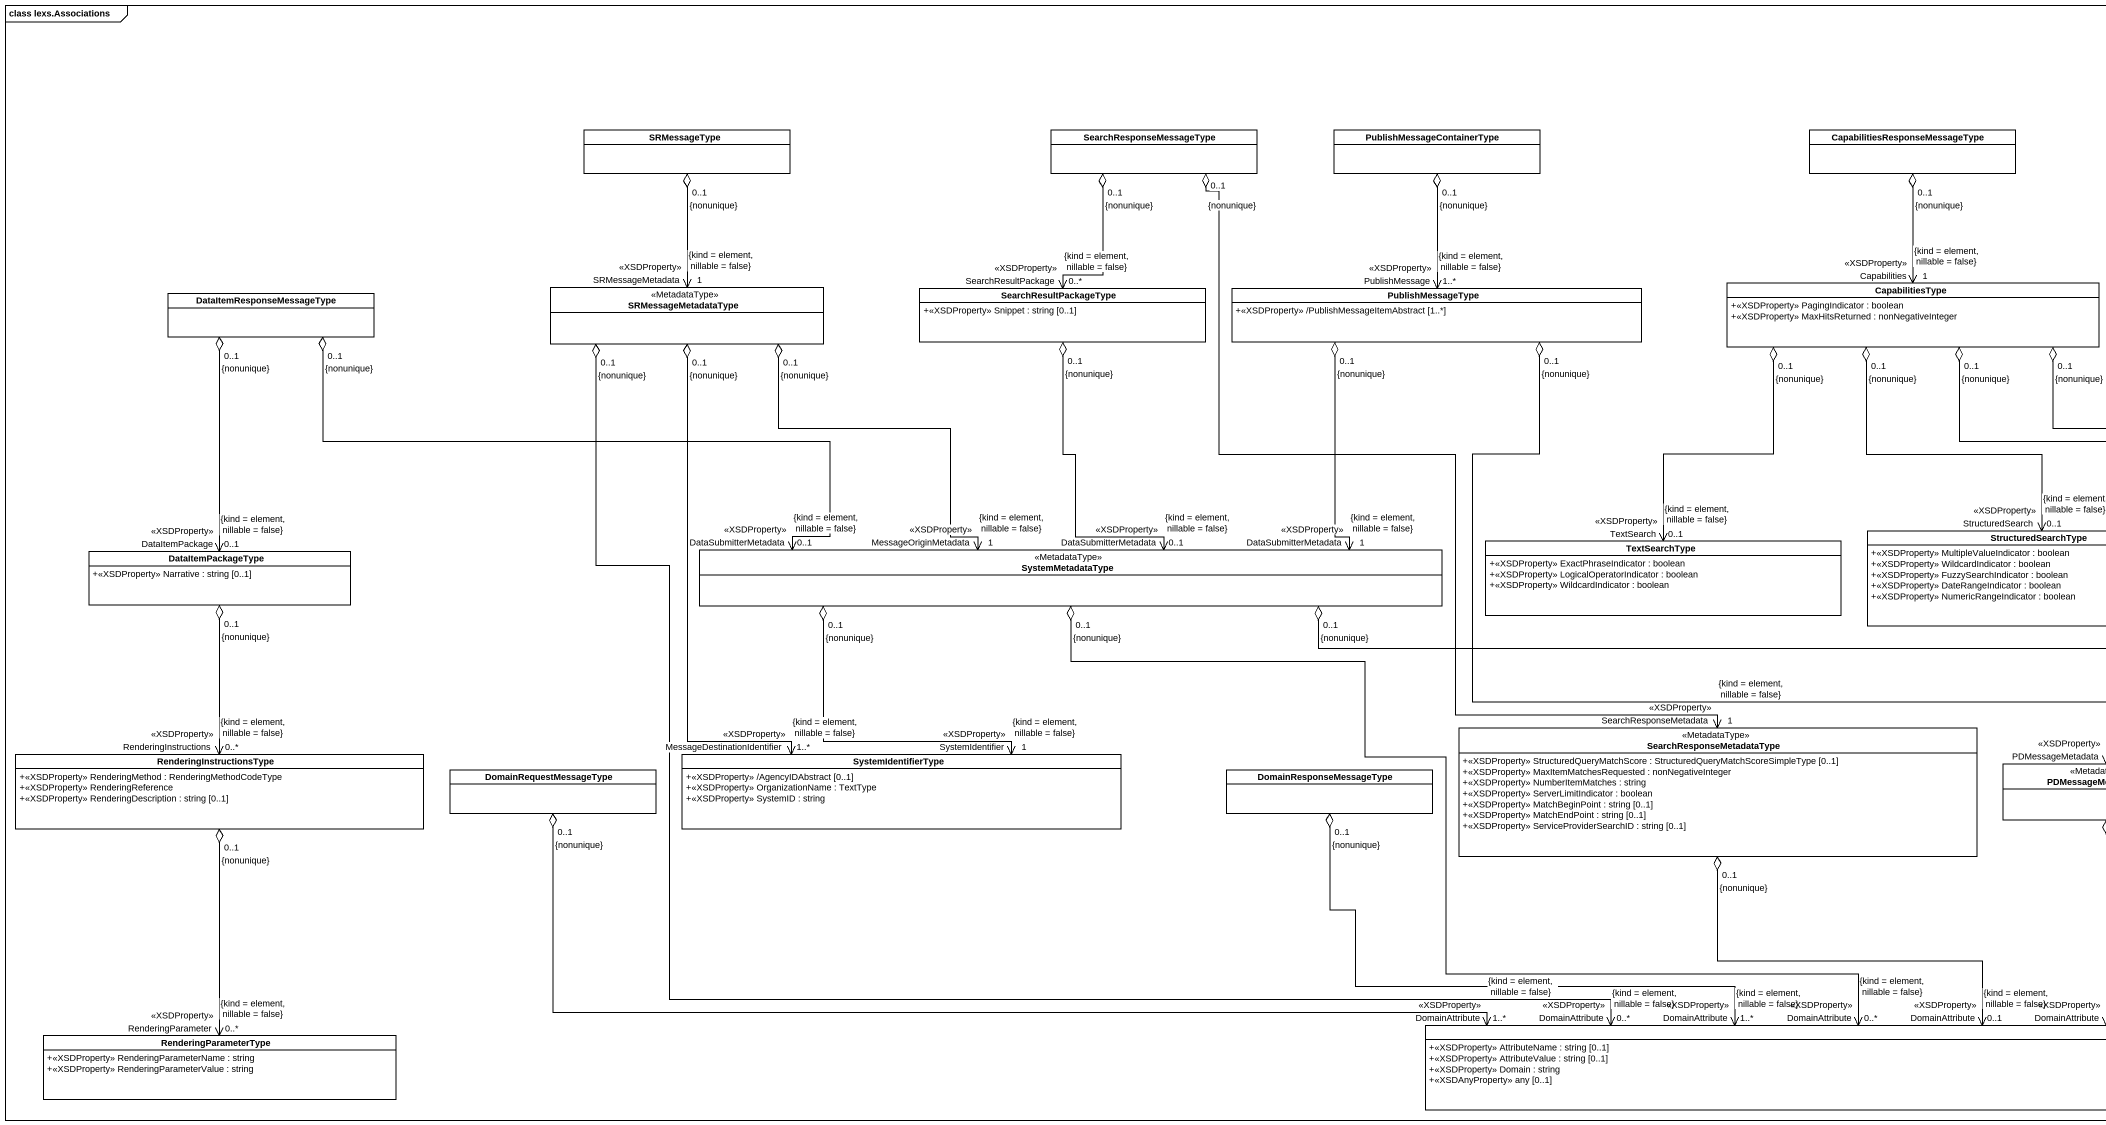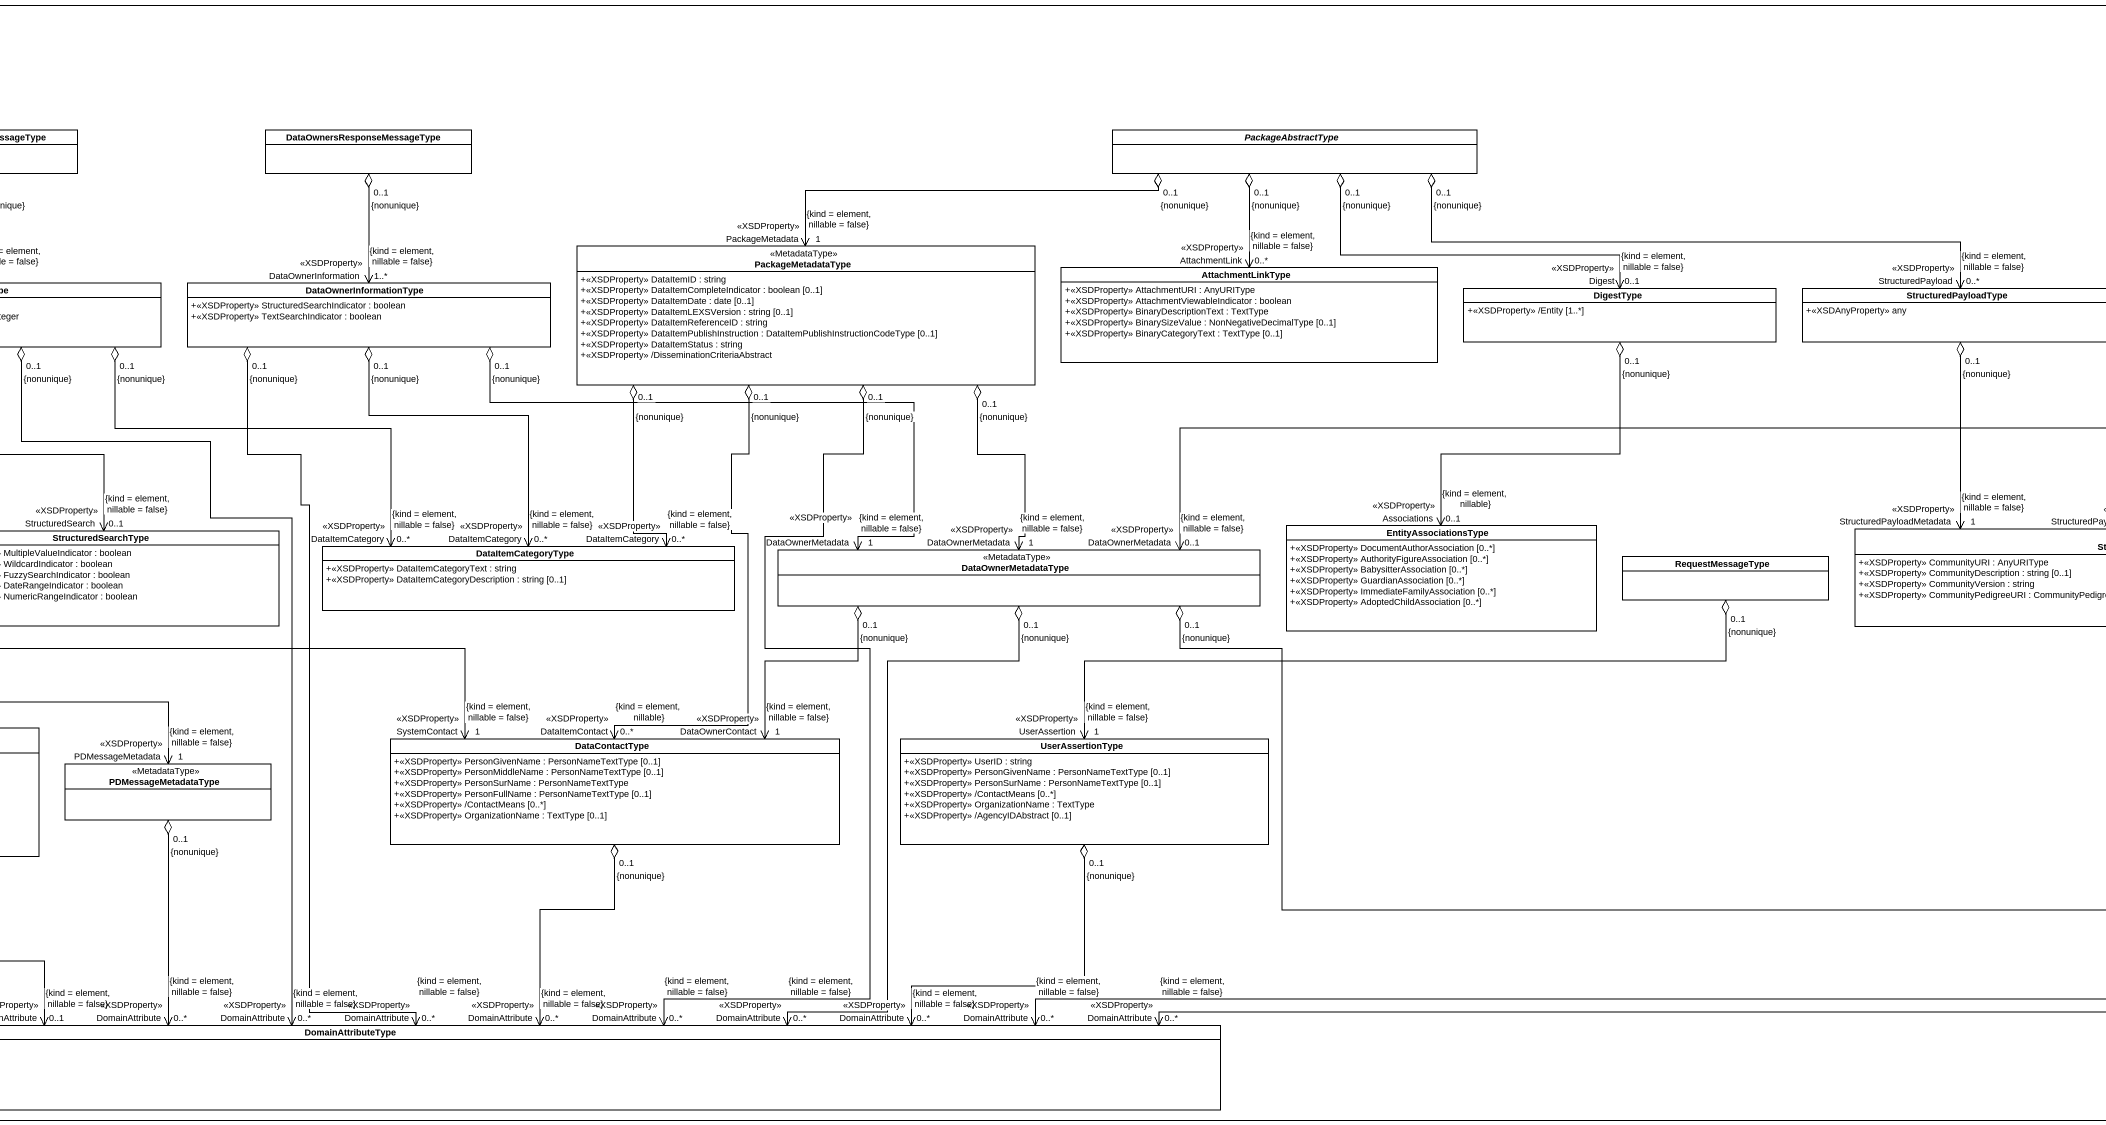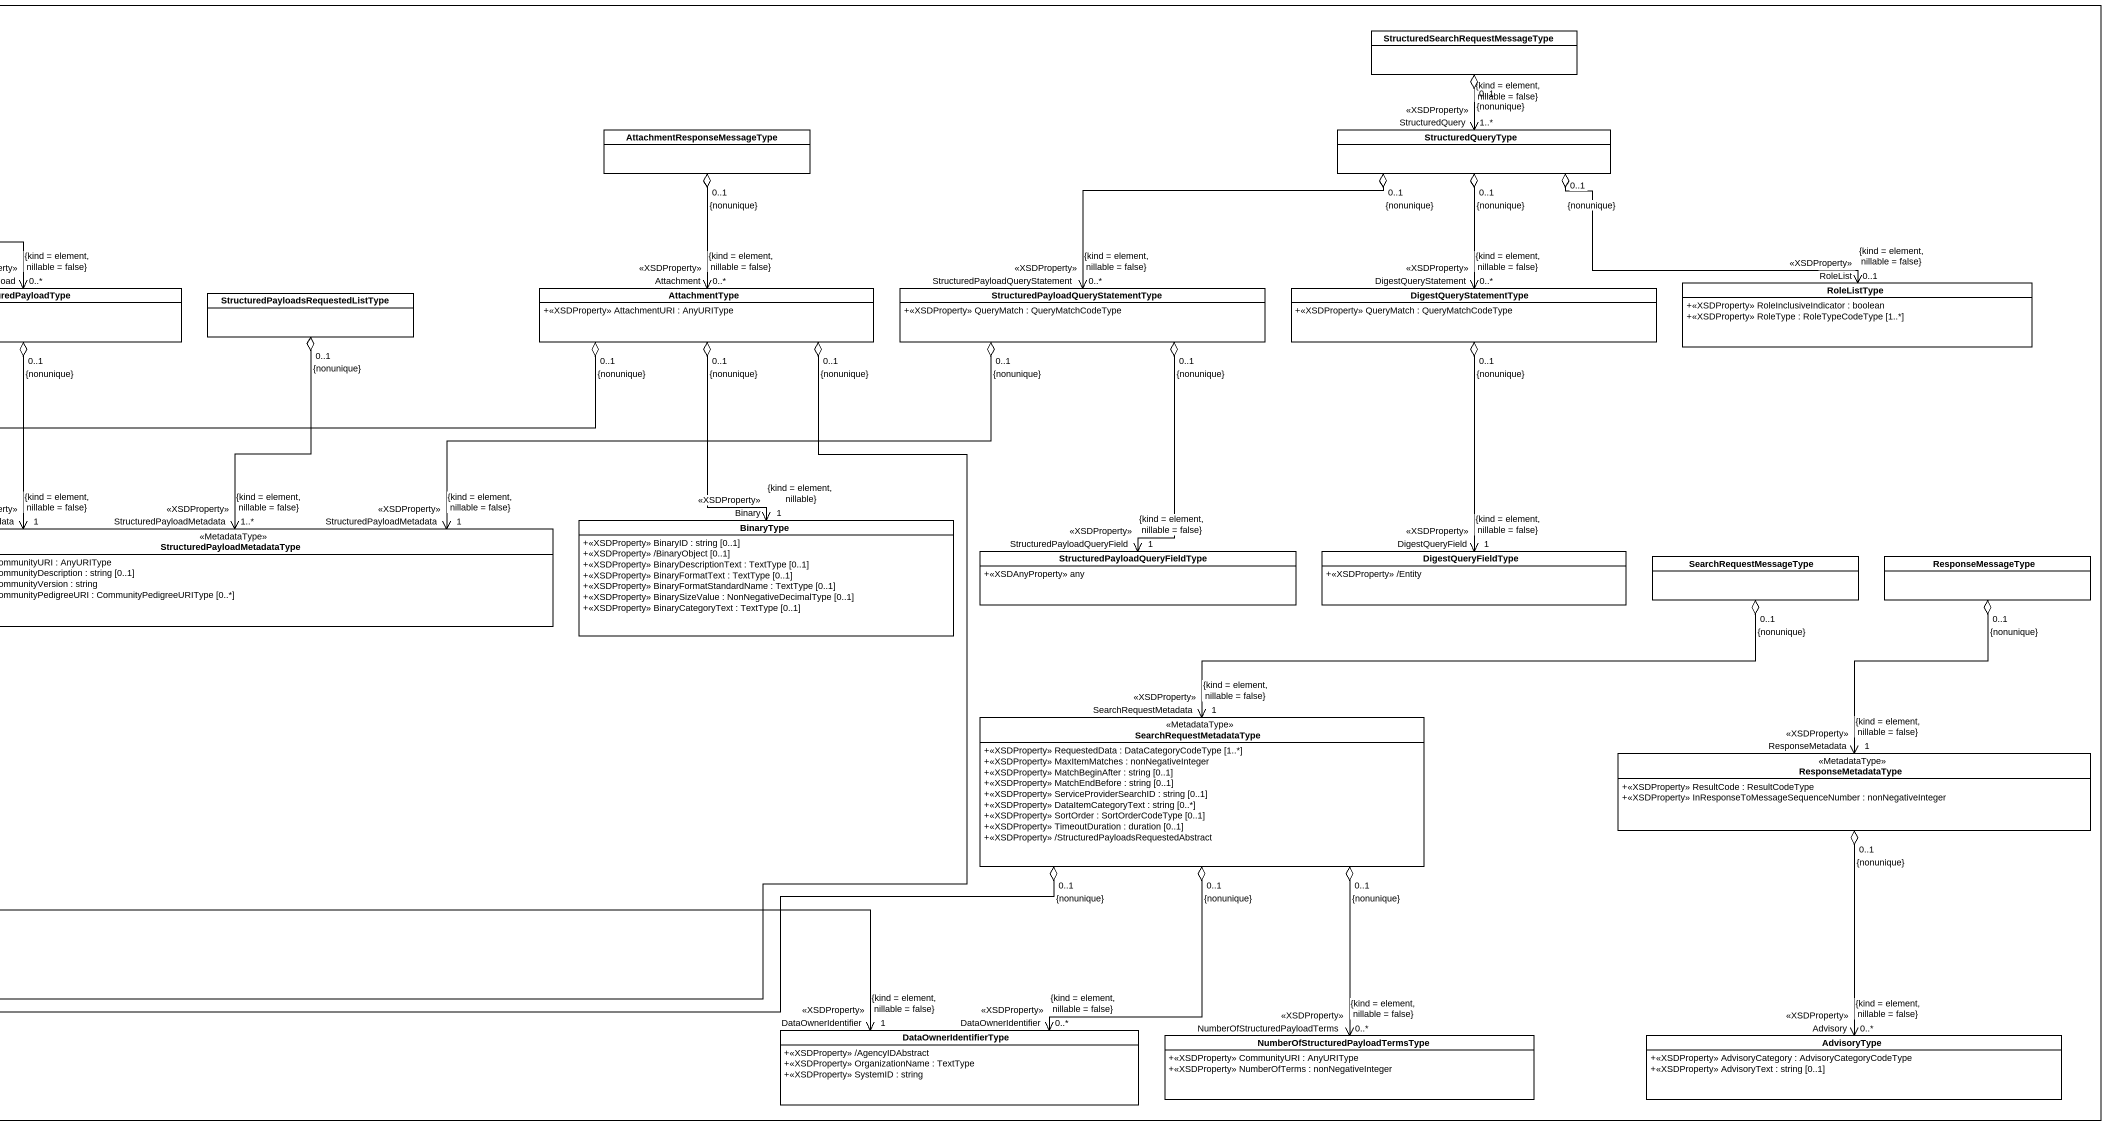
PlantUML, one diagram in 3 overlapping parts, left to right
@startuml
mainframe class lexs.Associations
hide circle
hide empty members
skinparam classAttributeIconSize 0
class "StructuredSearchRequestMessageType" as StructuredSearchRequestMessa
class SRMessageType
class SearchResponseMessageType
class PublishMessageContainerType
class "CapabilitiesResponseMessageType" as CapabilitiesResponseMessageT
class "DataOwnersResponseMessageType" as DataOwnersResponseMessageTyp
abstract class PackageAbstractType
class "AttachmentResponseMessageType" as AttachmentResponseMessageTyp
class StructuredQueryType
class PackageMetadataType <<MetadataType>> {
  +<<XSDProperty>> DataItemID : string
  +<<XSDProperty>> DataItemCompleteIndicator : boolean [0..1]
  +<<XSDProperty>> DataItemDate : date [0..1]
  +<<XSDProperty>> DataItemLEXSVersion : string [0..1]
  +<<XSDProperty>> DataItemReferenceID : string
  +<<XSDProperty>> DataItemPublishInstruction : DataItemPublishInstructionCodeType [0..1]
  +<<XSDProperty>> DataItemStatus : string
  +<<XSDProperty>> /DisseminationCriteriaAbstract
}
class AttachmentLinkType {
  +<<XSDProperty>> AttachmentURI : AnyURIType
  +<<XSDProperty>> AttachmentViewableIndicator : boolean
  +<<XSDProperty>> BinaryDescriptionText : TextType
  +<<XSDProperty>> BinarySizeValue : NonNegativeDecimalType [0..1]
  +<<XSDProperty>> BinaryCategoryText : TextType [0..1]
}
class DataItemResponseMessageType
class SRMessageMetadataType <<MetadataType>>
class SearchResultPackageType {
  +<<XSDProperty>> Snippet : string [0..1]
}
class PublishMessageType {
  +<<XSDProperty>> /PublishMessageItemAbstract [1..*]
}
class CapabilitiesType {
  +<<XSDProperty>> PagingIndicator : boolean
  +<<XSDProperty>> MaxHitsReturned : nonNegativeInteger
}
class DataOwnerInformationType {
  +<<XSDProperty>> StructuredSearchIndicator : boolean
  +<<XSDProperty>> TextSearchIndicator : boolean
}
class DigestType {
  +<<XSDProperty>> /Entity [1..*]
}
class StructuredPayloadType {
  +<<XSDAnyProperty>> any
}
class "StructuredPayloadsRequestedListType" as StructuredPayloadsRequestedL
class AttachmentType {
  +<<XSDProperty>> AttachmentURI : AnyURIType
}
class "StructuredPayloadQueryStatementType" as StructuredPayloadQueryStatem {
  +<<XSDProperty>> QueryMatch : QueryMatchCodeType
}
class DigestQueryStatementType {
  +<<XSDProperty>> QueryMatch : QueryMatchCodeType
}
class RoleListType {
  +<<XSDProperty>> RoleInclusiveIndicator : boolean
  +<<XSDProperty>> RoleType : RoleTypeCodeType [1..*]
}
class TextSearchType {
  +<<XSDProperty>> ExactPhraseIndicator : boolean
  +<<XSDProperty>> LogicalOperatorIndicator : boolean
  +<<XSDProperty>> WildcardIndicator : boolean
}
class StructuredSearchType {
  +<<XSDProperty>> MultipleValueIndicator : boolean
  +<<XSDProperty>> WildcardIndicator : boolean
  +<<XSDProperty>> FuzzySearchIndicator : boolean
  +<<XSDProperty>> DateRangeIndicator : boolean
  +<<XSDProperty>> NumericRangeIndicator : boolean
}
class EntityAssociationsType {
  +<<XSDProperty>> DocumentAuthorAssociation [0..*]
  +<<XSDProperty>> AuthorityFigureAssociation [0..*]
  +<<XSDProperty>> BabysitterAssociation [0..*]
  +<<XSDProperty>> GuardianAssociation [0..*]
  +<<XSDProperty>> ImmediateFamilyAssociation [0..*]
  +<<XSDProperty>> AdoptedChildAssociation [0..*]
}
class "StructuredPayloadMetadataType" as StructuredPayloadMetadataTyp <<MetadataType>> {
  +<<XSDProperty>> CommunityURI : AnyURIType
  +<<XSDProperty>> CommunityDescription : string [0..1]
  +<<XSDProperty>> CommunityVersion : string
  +<<XSDProperty>> CommunityPedigreeURI : CommunityPedigreeURIType [0..*]
}
class BinaryType {
  +<<XSDProperty>> BinaryID : string [0..1]
  +<<XSDProperty>> /BinaryObject [0..1]
  +<<XSDProperty>> BinaryDescriptionText : TextType [0..1]
  +<<XSDProperty>> BinaryFormatText : TextType [0..1]
  +<<XSDProperty>> BinaryFormatStandardName : TextType [0..1]
  +<<XSDProperty>> BinarySizeValue : NonNegativeDecimalType [0..1]
  +<<XSDProperty>> BinaryCategoryText : TextType [0..1]
}
class DataItemPackageType {
  +<<XSDProperty>> Narrative : string [0..1]
}
class SystemMetadataType <<MetadataType>>
class DataItemCategoryType {
  +<<XSDProperty>> DataItemCategoryText : string
  +<<XSDProperty>> DataItemCategoryDescription : string [0..1]
}
class DataOwnerMetadataType <<MetadataType>>
class RequestMessageType
class "StructuredPayloadQueryFieldType" as StructuredPayloadQueryFieldT {
  +<<XSDAnyProperty>> any
}
class DigestQueryFieldType {
  +<<XSDProperty>> /Entity
}
class SearchRequestMessageType
class ResponseMessageType
class SearchResponseMetadataType <<MetadataType>> {
  +<<XSDProperty>> StructuredQueryMatchScore : StructuredQueryMatchScoreSimpleType [0..1]
  +<<XSDProperty>> MaxItemMatchesRequested : nonNegativeInteger
  +<<XSDProperty>> NumberItemMatches : string
  +<<XSDProperty>> ServerLimitIndicator : boolean
  +<<XSDProperty>> MatchBeginPoint : string [0..1]
  +<<XSDProperty>> MatchEndPoint : string [0..1]
  +<<XSDProperty>> ServiceProviderSearchID : string [0..1]
}
class SearchRequestMetadataType <<MetadataType>> {
  +<<XSDProperty>> RequestedData : DataCategoryCodeType [1..*]
  +<<XSDProperty>> MaxItemMatches : nonNegativeInteger
  +<<XSDProperty>> MatchBeginAfter : string [0..1]
  +<<XSDProperty>> MatchEndBefore : string [0..1]
  +<<XSDProperty>> ServiceProviderSearchID : string [0..1]
  +<<XSDProperty>> DataItemCategoryText : string [0..*]
  +<<XSDProperty>> SortOrder : SortOrderCodeType [0..1]
  +<<XSDProperty>> TimeoutDuration : duration [0..1]
  +<<XSDProperty>> /StructuredPayloadsRequestedAbstract
}
class RenderingInstructionsType {
  +<<XSDProperty>> RenderingMethod : RenderingMethodCodeType
  +<<XSDProperty>> RenderingReference
  +<<XSDProperty>> RenderingDescription : string [0..1]
}
class DomainRequestMessageType
class SystemIdentifierType {
  +<<XSDProperty>> /AgencyIDAbstract [0..1]
  +<<XSDProperty>> OrganizationName : TextType
  +<<XSDProperty>> SystemID : string
}
class DomainResponseMessageType
class PDMessageMetadataType <<MetadataType>>
class DataContactType {
  +<<XSDProperty>> PersonGivenName : PersonNameTextType [0..1]
  +<<XSDProperty>> PersonMiddleName : PersonNameTextType [0..1]
  +<<XSDProperty>> PersonSurName : PersonNameTextType
  +<<XSDProperty>> PersonFullName : PersonNameTextType [0..1]
  +<<XSDProperty>> /ContactMeans [0..*]
  +<<XSDProperty>> OrganizationName : TextType [0..1]
}
class UserAssertionType {
  +<<XSDProperty>> UserID : string
  +<<XSDProperty>> PersonGivenName : PersonNameTextType [0..1]
  +<<XSDProperty>> PersonSurName : PersonNameTextType [0..1]
  +<<XSDProperty>> /ContactMeans [0..*]
  +<<XSDProperty>> OrganizationName : TextType
  +<<XSDProperty>> /AgencyIDAbstract [0..1]
}
class ResponseMetadataType <<MetadataType>> {
  +<<XSDProperty>> ResultCode : ResultCodeType
  +<<XSDProperty>> InResponseToMessageSequenceNumber : nonNegativeInteger
}
class RenderingParameterType {
  +<<XSDProperty>> RenderingParameterName : string
  +<<XSDProperty>> RenderingParameterValue : string
}
class DomainAttributeType {
  +<<XSDProperty>> AttributeName : string [0..1]
  +<<XSDProperty>> AttributeValue : string [0..1]
  +<<XSDProperty>> Domain : string
  +<<XSDAnyProperty>> any [0..1]
}
class DataOwnerIdentifierType {
  +<<XSDProperty>> /AgencyIDAbstract
  +<<XSDProperty>> OrganizationName : TextType
  +<<XSDProperty>> SystemID : string
}
class "NumberOfStructuredPayloadTermsType" as NumberOfStructuredPayloadTer {
  +<<XSDProperty>> CommunityURI : AnyURIType
  +<<XSDProperty>> NumberOfTerms : nonNegativeInteger
}
class AdvisoryType {
  +<<XSDProperty>> AdvisoryCategory : AdvisoryCategoryCodeType
  +<<XSDProperty>> AdvisoryText : string [0..1]
}
StructuredSearchRequestMessa "0..1\n{nonunique}" o--> "StructuredQuery\n<<XSDProperty>>\n1..*\n{kind = element, nillable = false}" StructuredQueryType
SRMessageType "0..1\n{nonunique}" o--> "SRMessageMetadata\n<<XSDProperty>>\n1\n{kind = element, nillable = false}" SRMessageMetadataType
SearchResponseMessageType "0..1\n{nonunique}" o--> "SearchResultPackage\n<<XSDProperty>>\n0..*\n{kind = element, nillable = false}" SearchResultPackageType
SearchResponseMessageType "0..1\n{nonunique}" o--> "SearchResponseMetadata\n<<XSDProperty>>\n1\n{kind = element, nillable = false}" SearchResponseMetadataType
PublishMessageContainerType "0..1\n{nonunique}" o--> "PublishMessage\n<<XSDProperty>>\n1..*\n{kind = element, nillable = false}" PublishMessageType
CapabilitiesResponseMessageT "0..1\n{nonunique}" o--> "Capabilities\n<<XSDProperty>>\n1\n{kind = element, nillable = false}" CapabilitiesType
DataOwnersResponseMessageTyp "0..1\n{nonunique}" o--> "DataOwnerInformation\n<<XSDProperty>>\n1..*\n{kind = element, nillable = false}" DataOwnerInformationType
PackageAbstractType "0..1\n{nonunique}" o-left-> "PackageMetadata\n<<XSDProperty>>\n1\n{kind = element, nillable = false}" PackageMetadataType
PackageAbstractType "0..1\n{nonunique}" o--> "AttachmentLink\n<<XSDProperty>>\n0..*\n{kind = element, nillable = false}" AttachmentLinkType
PackageAbstractType "0..1\n{nonunique}" o-right-> "Digest\n<<XSDProperty>>\n0..1\n{kind = element, nillable = false}" DigestType
PackageAbstractType "0..1\n{nonunique}" o-right-> "StructuredPayload\n<<XSDProperty>>\n0..*\n{kind = element, nillable = false}" StructuredPayloadType
AttachmentResponseMessageTyp "0..1\n{nonunique}" o--> "Attachment\n<<XSDProperty>>\n0..*\n{kind = element, nillable = false}" AttachmentType
StructuredQueryType "0..1\n{nonunique}" o-left-> "StructuredPayloadQueryStatement\n<<XSDProperty>>\n0..*\n{kind = element, nillable = false}" StructuredPayloadQueryStatem
StructuredQueryType "0..1\n{nonunique}" o--> "DigestQueryStatement\n<<XSDProperty>>\n0..*\n{kind = element, nillable = false}" DigestQueryStatementType
StructuredQueryType "0..1\n{nonunique}" o-right-> "RoleList\n<<XSDProperty>>\n0..1\n{kind = element, nillable = false}" RoleListType
PackageMetadataType "0..1\n{nonunique}" o--> "DataItemCategory\n<<XSDProperty>>\n0..*\n{kind = element, nillable = false}" DataItemCategoryType
PackageMetadataType "0..1\n{nonunique}" o--> "DataOwnerMetadata\n<<XSDProperty>>\n1\n{kind = element, nillable = false}" DataOwnerMetadataType
PackageMetadataType "0..1\n{nonunique}" o--> "DataItemContact\n<<XSDProperty>>\n0..*\n{kind = element, nillable}" DataContactType
PackageMetadataType "0..1\n{nonunique}" o--> "DomainAttribute\n<<XSDProperty>>\n0..*\n{kind = element, nillable = false}" DomainAttributeType
DataItemResponseMessageType "0..1\n{nonunique}" o--> "DataItemPackage\n<<XSDProperty>>\n0..1\n{kind = element, nillable = false}" DataItemPackageType
DataItemResponseMessageType "0..1\n{nonunique}" o-right-> "DataSubmitterMetadata\n<<XSDProperty>>\n0..1\n{kind = element, nillable = false}" SystemMetadataType
SRMessageMetadataType "0..1\n{nonunique}" o--> "MessageOriginMetadata\n<<XSDProperty>>\n1\n{kind = element, nillable = false}" SystemMetadataType
SRMessageMetadataType "0..1\n{nonunique}" o--> "MessageDestinationIdentifier\n<<XSDProperty>>\n1..*\n{kind = element, nillable = false}" SystemIdentifierType
SRMessageMetadataType "0..1\n{nonunique}" o-right-> "DomainAttribute\n<<XSDProperty>>\n0..*\n{kind = element, nillable = false}" DomainAttributeType
SearchResultPackageType "0..1\n{nonunique}" o--> "DataSubmitterMetadata\n<<XSDProperty>>\n0..1\n{kind = element, nillable = false}" SystemMetadataType
PublishMessageType "0..1\n{nonunique}" o--> "DataSubmitterMetadata\n<<XSDProperty>>\n1\n{kind = element, nillable = false}" SystemMetadataType
PublishMessageType "0..1\n{nonunique}" o--> "PDMessageMetadata\n<<XSDProperty>>\n1\n{kind = element, nillable = false}" PDMessageMetadataType
CapabilitiesType "0..1\n{nonunique}" o--> "TextSearch\n<<XSDProperty>>\n0..1\n{kind = element, nillable = false}" TextSearchType
CapabilitiesType "0..1\n{nonunique}" o--> "StructuredSearch\n<<XSDProperty>>\n0..1\n{kind = element, nillable = false}" StructuredSearchType
CapabilitiesType "0..1\n{nonunique}" o-right-> "DataItemCategory\n<<XSDProperty>>\n0..*\n{kind = element, nillable = false}" DataItemCategoryType
CapabilitiesType "0..1\n{nonunique}" o--> "DomainAttribute\n<<XSDProperty>>\n0..*\n{kind = element, nillable = false}" DomainAttributeType
DataOwnerInformationType "0..1\n{nonunique}" o--> "DataItemCategory\n<<XSDProperty>>\n0..*\n{kind = element, nillable = false}" DataItemCategoryType
DataOwnerInformationType "0..1\n{nonunique}" o-right-> "DataOwnerMetadata\n<<XSDProperty>>\n1\n{kind = element, nillable = false}" DataOwnerMetadataType
DataOwnerInformationType "0..1\n{nonunique}" o--> "DomainAttribute\n<<XSDProperty>>\n0..*\n{kind = element, nillable = false}" DomainAttributeType
DigestType "0..1\n{nonunique}" o--> "Associations\n<<XSDProperty>>\n0..1\n{kind = element, nillable}" EntityAssociationsType
StructuredPayloadType "0..1\n{nonunique}" o--> "StructuredPayloadMetadata\n<<XSDProperty>>\n1\n{kind = element, nillable = false}" StructuredPayloadMetadataTyp
StructuredPayloadsRequestedL "0..1\n{nonunique}" o--> "StructuredPayloadMetadata\n<<XSDProperty>>\n1..*\n{kind = element, nillable = false}" StructuredPayloadMetadataTyp
AttachmentType "0..1\n{nonunique}" o--> "Binary\n<<XSDProperty>>\n1\n{kind = element, nillable}" BinaryType
AttachmentType "0..1\n{nonunique}" o-left-> "DataOwnerMetadata\n<<XSDProperty>>\n0..1\n{kind = element, nillable = false}" DataOwnerMetadataType
AttachmentType "0..1\n{nonunique}" o-left-> "DomainAttribute\n<<XSDProperty>>\n0..*\n{kind = element, nillable = false}" DomainAttributeType
StructuredPayloadQueryStatem "0..1\n{nonunique}" o-left-> "StructuredPayloadMetadata\n<<XSDProperty>>\n1\n{kind = element, nillable = false}" StructuredPayloadMetadataTyp
StructuredPayloadQueryStatem "0..1\n{nonunique}" o--> "StructuredPayloadQueryField\n<<XSDProperty>>\n1\n{kind = element, nillable = false}" StructuredPayloadQueryFieldT
DigestQueryStatementType "0..1\n{nonunique}" o--> "DigestQueryField\n<<XSDProperty>>\n1\n{kind = element, nillable = false}" DigestQueryFieldType
DataItemPackageType "0..1\n{nonunique}" o--> "RenderingInstructions\n<<XSDProperty>>\n0..*\n{kind = element, nillable = false}" RenderingInstructionsType
SystemMetadataType "0..1\n{nonunique}" o--> "SystemIdentifier\n<<XSDProperty>>\n1\n{kind = element, nillable = false}" SystemIdentifierType
SystemMetadataType "0..1\n{nonunique}" o-right-> "SystemContact\n<<XSDProperty>>\n1\n{kind = element, nillable = false}" DataContactType
SystemMetadataType "0..1\n{nonunique}" o-right-> "DomainAttribute\n<<XSDProperty>>\n0..*\n{kind = element, nillable = false}" DomainAttributeType
DataOwnerMetadataType "0..1\n{nonunique}" o-left-> "DataOwnerContact\n<<XSDProperty>>\n1\n{kind = element, nillable = false}" DataContactType
DataOwnerMetadataType "0..1\n{nonunique}" o--> "DomainAttribute\n<<XSDProperty>>\n0..*\n{kind = element, nillable = false}" DomainAttributeType
DataOwnerMetadataType "0..1\n{nonunique}" o-right-> "DataOwnerIdentifier\n<<XSDProperty>>\n1\n{kind = element, nillable = false}" DataOwnerIdentifierType
RequestMessageType "0..1\n{nonunique}" o-left-> "UserAssertion\n<<XSDProperty>>\n1\n{kind = element, nillable = false}" UserAssertionType
SearchRequestMessageType "0..1\n{nonunique}" o-left-> "SearchRequestMetadata\n<<XSDProperty>>\n1\n{kind = element, nillable = false}" SearchRequestMetadataType
ResponseMessageType "0..1\n{nonunique}" o--> "ResponseMetadata\n<<XSDProperty>>\n1\n{kind = element, nillable = false}" ResponseMetadataType
SearchResponseMetadataType "0..1\n{nonunique}" o-right-> "DomainAttribute\n<<XSDProperty>>\n0..1\n{kind = element, nillable = false}" DomainAttributeType
SearchRequestMetadataType "0..1\n{nonunique}" o-left-> "DomainAttribute\n<<XSDProperty>>\n0..*\n{kind = element, nillable = false}" DomainAttributeType
SearchRequestMetadataType "0..1\n{nonunique}" o--> "DataOwnerIdentifier\n<<XSDProperty>>\n0..*\n{kind = element, nillable = false}" DataOwnerIdentifierType
SearchRequestMetadataType "0..1\n{nonunique}" o--> "NumberOfStructuredPayloadTerms\n<<XSDProperty>>\n0..*\n{kind = element, nillable = false}" NumberOfStructuredPayloadTer
RenderingInstructionsType "0..1\n{nonunique}" o--> "RenderingParameter\n<<XSDProperty>>\n0..*\n{kind = element, nillable = false}" RenderingParameterType
DomainRequestMessageType "0..1\n{nonunique}" o-right-> "DomainAttribute\n<<XSDProperty>>\n1..*\n{kind = element, nillable = false}" DomainAttributeType
DomainResponseMessageType "0..1\n{nonunique}" o-right-> "DomainAttribute\n<<XSDProperty>>\n1..*\n{kind = element, nillable = false}" DomainAttributeType
PDMessageMetadataType "0..1\n{nonunique}" o--> "DomainAttribute\n<<XSDProperty>>\n0..*\n{kind = element, nillable = false}" DomainAttributeType
DataContactType "0..1\n{nonunique}" o--> "DomainAttribute\n<<XSDProperty>>\n0..*\n{kind = element, nillable = false}" DomainAttributeType
UserAssertionType "0..1\n{nonunique}" o-left-> "DomainAttribute\n<<XSDProperty>>\n0..*\n{kind = element, nillable = false}" DomainAttributeType
ResponseMetadataType "0..1\n{nonunique}" o--> "Advisory\n<<XSDProperty>>\n0..*\n{kind = element, nillable = false}" AdvisoryType
@enduml
